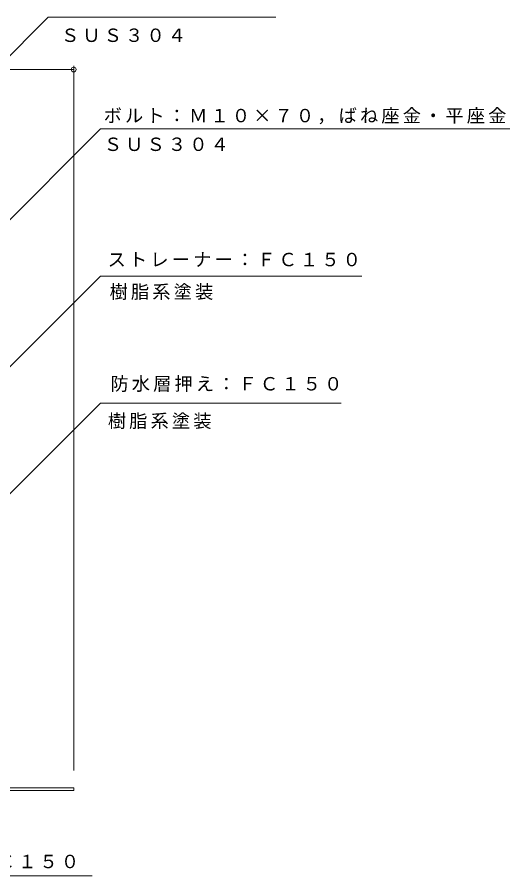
# Model space of a CAD drawing. Units: millimetres at full size, sheet at 1:4; details may follow other scales. Extents: x -468 to 498, y -549 to 529.
# Drawn here: x 174 to 498, y -401 to 163 of the extents above; entities that cross this region are included whole.
import ezdxf

# ---------------------------------------------------------------- set-up
doc = ezdxf.new("R2010")
doc.units = ezdxf.units.MM
doc.header["$LTSCALE"] = 4
doc.header["$PDMODE"] = 32
doc.header["$PDSIZE"] = 3.2
for name, color, linetype, lineweight in [('0-4_その他', 7, 'Continuous', 9), ('0-5_寸法', 7, 'Continuous', 9), ('0-8', 2, 'Continuous', 9)]:
    doc.layers.add(name, color=color, linetype=linetype, lineweight=lineweight)
doc.styles.add('ＭＳ ゴシック', font='')
doc.styles.get('ＭＳ ゴシック').set_extended_font_data('MS Gothic')

msp = doc.modelspace()

# ---------------------------------------------------------------- linework, layer by layer
at = {"layer": '0-4_その他'}
for p, q in [((211.023, 131.092), (211.023, -331.711)), ((56.023, 128.711), (211.023, 128.711))]:
    msp.add_line(p, q, dxfattribs=at)
msp.add_point((211.023, 128.711), dxfattribs=at)
at = {"layer": '0-5_寸法'}
for p, q in [((-136.856, -168.004), (194.292, 163.145)), ((343.841, 163.145), (194.292, 163.145)), ((-115.75, -254.629), (228.643, 89.764)), ((228.643, 89.764), (497.607, 89.764)), ((-29.665, -265.263), (228.643, -6.956)), ((400.448, -6.956), (228.643, -6.956)), ((18.054, -300.975), (228.643, -90.386)), ((386.706, -90.386), (228.643, -90.386)), ((103.21, -400.965), (223.231, -400.965))]:
    msp.add_line(p, q, dxfattribs=at)
at = {"layer": '0-8'}
for p, q in [((-148.977, -343.234), (211.023, -343.234)), ((211.023, -343.234), (211.023, -344.834)), ((211.023, -344.834), (-148.977, -344.834))]:
    msp.add_line(p, q, dxfattribs=at)

# ---------------------------------------------------------------- texts
at = {"layer": '0-5_寸法', "char_height": 8.798, "attachment_point": 7, "style": 'ＭＳ ゴシック'}
for s, insert in [('\\T1.17;ＳＵＳ３０４', (202.679, 146.713)), ('\\T1.17;ボルト：Ｍ１０×７０，ばね座金・平座金', (230.686, 92.803)), ('\\T1.17;ＳＵＳ３０４', (230.809, 75.09)), ('\\T1.17;ストレーナー：ＦＣ１５０', (233.315, -0.947)), ('\\T1.17;樹脂系塗装', (234.594, -22.66)), ('\\T1.17;防水層押え：ＦＣ１５０', (235.136, -83.068)), ('\\T1.17;樹脂系塗装', (233.43, -107.489)), ('\\T1.17;本体：ＦＣ１５０', (104.311, -396.897))]:
    msp.add_mtext(s, dxfattribs=dict(at, insert=insert))

doc.saveas('drawing.dxf')
